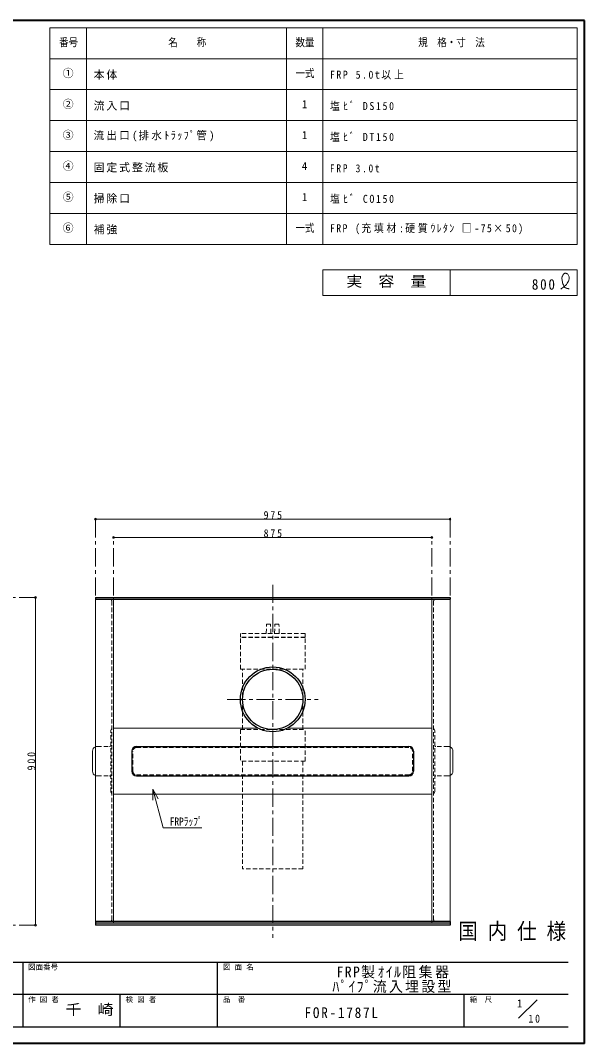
# Model space of a CAD drawing. Units: millimetres at full size, sheet at 1:10. Extents: x -2067 to 1983, y -1388 to 1422.
# Drawn here: x 432 to 1983, y -1388 to 1422 of the extents above; entities that cross this region are included whole.
import ezdxf
from ezdxf.enums import TextEntityAlignment as Align

# ---------------------------------------------------------------- set-up
doc = ezdxf.new("R2010")
doc.units = ezdxf.units.MM
doc.header["$LTSCALE"] = 10
doc.header["$PDMODE"] = 32
doc.header["$PDSIZE"] = 5
doc.linetypes.add('CHAIN1', pattern=[8, 5, -1, 1, -1])
doc.linetypes.add('DASHED1', pattern=[1.8, 1.2, -0.6])
doc.layers.add('0-0____1', color=7, linetype='Continuous', lineweight=18)
doc.layers.add('0-1____2', color=7, linetype='Continuous')
doc.layers.add('0-E_寸法', color=7, linetype='Continuous')
doc.styles.add('ＭＳ ゴシック', font='')
doc.styles.get('ＭＳ ゴシック').set_extended_font_data('MS Gothic')

msp = doc.modelspace()

# ---------------------------------------------------------------- linework, layer by layer
at = {"layer": '0-0____1', "color": 1, "lineweight": 40}
for p, q in [((1983.37, 1421.66), (-2066.63, 1421.66)), ((1983.37, -1388.34), (1983.37, 1421.66)), ((1983.37, -1388.34), (-2066.63, -1388.34))]:
    msp.add_line(p, q, dxfattribs=at)
at = {"layer": '0-0____1', "color": 3}
for p, q in [((1963.37, 1401.66), (513.37, 1401.66)), ((513.37, 806.66), (513.37, 1401.66)), ((613.37, 806.66), (613.37, 1401.66)), ((1163.37, 806.66), (1163.37, 1401.66)), ((1263.37, 806.66), (1263.37, 1401.66)), ((1963.37, 806.66), (1963.37, 1401.66)), ((1963.37, 1316.66), (513.37, 1316.66)), ((1963.37, 1231.66), (513.37, 1231.66)), ((1963.37, 1146.66), (513.37, 1146.66)), ((1963.37, 1061.66), (513.37, 1061.66)), ((1963.37, 976.66), (513.37, 976.66)), ((1963.37, 891.66), (513.37, 891.66)), ((1963.37, 806.66), (513.37, 806.66)), ((1963.37, 736.66), (1263.37, 736.66)), ((1263.37, 666.66), (1263.37, 736.66)), ((1613.37, 666.66), (1613.37, 736.66)), ((1963.37, 666.66), (1963.37, 736.66)), ((1963.37, 666.66), (1263.37, 666.66))]:
    msp.add_line(p, q, dxfattribs=at)
at = {"layer": '0-0____1', "color": 4, "linetype": 'CHAIN1', "lineweight": 9}
for p, q in [((638.37, -158.09), (638.37, 51.91)), ((1613.37, -158.09), (1613.37, 51.91)), ((688.37, -158.09), (688.37, 1.91)), ((1563.37, -158.09), (1563.37, 1.91)), ((1125.87, -128.09), (1125.87, -1098.09)), ((188.37, -163.09), (473.37, -163.09)), ((1000.87, -443.09), (1250.87, -443.09)), ((188.37, -1063.09), (473.37, -1063.09))]:
    msp.add_line(p, q, dxfattribs=at)
at = {"layer": '0-0____1', "color": 4, "lineweight": 9}
for p, q in [((1613.37, 51.91), (638.37, 51.91)), ((688.37, 1.91), (1563.37, 1.91)), ((473.37, -1063.09), (473.37, -163.09)), ((688.37, -168.09), (688.37, -1053.09)), ((1563.37, -168.09), (1563.37, -1053.09)), ((688.37, -522.34), (1085.37, -522.34)), ((1166.38, -522.34), (1563.37, -522.34)), ((688.37, -703.34), (1563.37, -703.34))]:
    msp.add_line(p, q, dxfattribs=at)
at = {"layer": '0-0____1', "color": 5, "lineweight": 25}
for p, q in [((638.37, -163.09), (1613.37, -163.09)), ((1613.37, -163.09), (1613.37, -168.09)), ((738.37, -585.34), (738.37, -640.34)), ((751.37, -572.34), (1500.37, -572.34)), ((1513.37, -585.34), (1513.37, -640.34)), ((751.37, -653.34), (1500.37, -653.34)), ((638.37, -1053.09), (638.37, -1063.09)), ((1613.37, -1053.09), (638.37, -1053.09)), ((1613.37, -1058.09), (638.37, -1058.09)), ((1613.37, -1063.09), (638.37, -1063.09)), ((1613.37, -1053.09), (1613.37, -1063.09))]:
    msp.add_line(p, q, dxfattribs=at)
at = {"layer": '0-0____1'}
for p, q in [((638.37, -168.09), (638.37, -1053.09)), ((1613.37, -168.09), (1613.37, -1053.09)), ((630.37, -585.34), (630.37, -640.34)), ((1621.37, -585.34), (1621.37, -640.34)), ((795.87, -689.93), (810.87, -715.91)), ((795.87, -689.93), (795.87, -719.93)), ((1802.15, -1318.85), (1852.66, -1268.34))]:
    msp.add_line(p, q, dxfattribs=at)
at = {"layer": '0-0____1', "color": 4, "linetype": 'DASHED1', "lineweight": 9}
for p, q in [((688.37, -163.09), (688.37, -168.09)), ((1563.37, -163.09), (1563.37, -168.09)), ((683.37, -173.09), (683.37, -1048.09)), ((1568.37, -173.09), (1568.37, -1048.09)), ((683.37, -522.34), (680.37, -528.34)), ((1568.37, -522.34), (1571.37, -528.34)), ((643.37, -572.34), (677.37, -572.34)), ((1608.37, -572.34), (1574.37, -572.34)), ((643.37, -653.34), (677.37, -653.34)), ((1608.37, -653.34), (1574.37, -653.34)), ((688.37, -1053.09), (688.37, -1058.09)), ((1563.37, -1053.09), (1563.37, -1058.09))]:
    msp.add_line(p, q, dxfattribs=at)
at = {"layer": '0-0____1', "linetype": 'DASHED1'}
for p, q in [((1107.91, -261.13), (1108.84, -237.06)), ((1118.91, -236.09), (1109.84, -236.09)), ((1120.84, -261.13), (1119.91, -237.06)), ((1130.91, -261.13), (1131.84, -237.06)), ((1132.84, -236.09), (1141.91, -236.09)), ((1143.84, -261.13), (1142.91, -237.06)), ((1036.87, -272.09), (1036.87, -262.09)), ((1214.87, -262.09), (1036.87, -262.09)), ((1214.87, -272.09), (1036.87, -272.09)), ((1214.87, -273.09), (1036.87, -273.09)), ((1036.87, -360.17), (1036.87, -273.09)), ((1214.87, -272.09), (1214.87, -262.09)), ((1042.87, -526.02), (1042.87, -360.17)), ((1208.87, -526.02), (1208.87, -360.17)), ((1036.87, -526.02), (1036.87, -613.09)), ((1036.87, -526.02), (1214.87, -526.02)), ((1214.87, -613.09), (1214.87, -526.02)), ((741.37, -640.34), (741.37, -585.34)), ((751.37, -575.34), (1500.37, -575.34)), ((1510.37, -640.34), (1510.37, -585.34)), ((1214.87, -613.09), (1036.87, -613.09)), ((1042.87, -613.09), (1042.87, -908.09)), ((1208.87, -613.09), (1208.87, -908.09)), ((751.37, -650.34), (1500.37, -650.34)), ((1208.87, -908.09), (1042.87, -908.09))]:
    msp.add_line(p, q, dxfattribs=at)
at = {"layer": '0-0____1', "color": 6, "lineweight": 25}
for p, q in [((-2021.63, -1164.77), (1938.37, -1164.77)), ((438.37, -1164.77), (438.37, -1343.34)), ((974.09, -1343.34), (974.09, -1164.77)), ((1938.37, -1254.06), (-97.34, -1254.06)), ((706.23, -1343.34), (706.23, -1254.06)), ((1652.66, -1343.34), (1652.66, -1254.06)), ((1938.37, -1343.34), (-2021.63, -1343.34))]:
    msp.add_line(p, q, dxfattribs=at)
at = {"layer": '0-0____1', "color": 4, "lineweight": 9}
for points in [[(1917.79, 683.81), (1919.5, 685.01), (1922.42, 687.11), (1925.3, 689.28), (1928.11, 691.56), (1930.8, 694.01), (1933.36, 696.67), (1934.77, 698.32), (1935.94, 699.83), (1937.79, 702.57), (1939.36, 705.47), (1940.55, 708.48), (1941.28, 711.57), (1941.45, 714.71), (1941.26, 716.54), (1941.02, 717.67), (1940.4, 719.59), (1939.53, 721.41), (1938.41, 723.1), (1937.06, 724.59), (1935.48, 725.83), (1934.46, 726.42), (1933.99, 726.65), (1933.14, 726.98), (1932.28, 727.23), (1931.41, 727.4), (1930.54, 727.46), (1929.69, 727.42), (1929.21, 727.35), (1928.25, 727.06), (1926.73, 726.19), (1925.39, 724.94), (1924.23, 723.4), (1923.26, 721.65), (1922.47, 719.79), (1922.11, 718.7), (1921.7, 717.15), (1921.29, 714.53), (1921.21, 711.94), (1921.39, 709.37)], [(1921.39, 709.37), (1921.79, 706.8), (1922.35, 704.18), (1922.73, 702.65), (1923.16, 700.98), (1924.01, 698.11), (1925.02, 695.32), (1926.25, 692.7), (1927.74, 690.37), (1929.55, 688.43), (1930.76, 687.52), (1931.54, 687.05), (1933, 686.39), (1934.55, 685.88), (1936.19, 685.47), (1937.89, 685.15), (1939.62, 684.88), (1940.64, 684.74)]]:
    msp.add_lwpolyline(points, dxfattribs=at)
at = {"layer": '0-0____1', "color": 5, "lineweight": 25}
msp.add_lwpolyline([(638.37, -163.09), (638.37, -168.09), (1613.37, -168.09)], dxfattribs=at)
at = {"layer": '0-0____1', "linetype": 'DASHED1'}
msp.add_lwpolyline([(1036.87, -360.17), (1214.87, -360.17), (1214.87, -273.09)], dxfattribs=at)
at = {"layer": '0-0____1', "color": 4, "linetype": 'DASHED1', "lineweight": 9}
for points in [[(683.37, -703.34), (680.37, -697.34), (680.37, -528.34)], [(1568.37, -703.34), (1571.37, -697.34), (1571.37, -528.34)]]:
    msp.add_lwpolyline(points, dxfattribs=at)
at = {"layer": '0-0____1'}
msp.add_lwpolyline([(795.87, -689.93), (824.31, -796.08), (930.5, -796.08)], dxfattribs=at)
at = {"layer": '0-0____1', "color": 5, "lineweight": 25}
for radius in [89, 82.92]:
    msp.add_circle((1125.87, -443.09), radius, dxfattribs=at)
at = {"layer": '0-0____1', "color": 4, "linetype": 'DASHED1', "lineweight": 9}
for centre, radius, start, end in [((678.37, -173.09), 5, 0, 90), ((1573.37, -173.09), 5, 90, 180), ((643.37, -585.34), 13, 90, 112.61986), ((677.37, -569.34), 3, 270, 0), ((1574.37, -569.34), 3, 180, 270), ((1608.37, -585.34), 13, 67.38014, 90), ((643.37, -640.34), 13, 247.38014, 270), ((677.37, -656.34), 3, 0, 90), ((1574.37, -656.34), 3, 90, 180), ((1608.37, -640.34), 13, 270, 292.61986), ((678.37, -1048.09), 5, 270, 0), ((1573.37, -1048.09), 5, 180, 270)]:
    msp.add_arc(centre, radius, start, end, dxfattribs=at)
at = {"layer": '0-0____1', "linetype": 'DASHED1'}
for centre, radius, start, end in [((1109.84, -237.09), 1, 90, 177.7974), ((1118.91, -237.09), 1, 2.2026, 90), ((1132.84, -237.09), 1, 90, 177.7974), ((1141.91, -237.09), 1, 2.2026, 90), ((1106.91, -261.09), 1, 270, 357.7974), ((1121.84, -261.09), 1, 182.2026, 270), ((1129.91, -261.09), 1, 270, 357.7974), ((1144.84, -261.09), 1, 182.2026, 270), ((751.37, -585.34), 10, 90, 180), ((1500.37, -585.34), 10, 0, 90), ((751.37, -640.34), 10, 180, 270), ((1500.37, -640.34), 10, 270, 0)]:
    msp.add_arc(centre, radius, start, end, dxfattribs=at)
at = {"layer": '0-0____1'}
for centre, start, end in [((643.37, -585.34), 112.61986, 180), ((1608.37, -585.34), 0, 67.38014), ((643.37, -640.34), 180, 247.38014), ((1608.37, -640.34), 292.61986, 0)]:
    msp.add_arc(centre, 13, start, end, dxfattribs=at)
at = {"layer": '0-0____1', "color": 5, "lineweight": 25}
for centre, start, end in [((751.37, -585.34), 90, 180), ((1500.37, -585.34), 0, 90), ((751.37, -640.34), 180, 270), ((1500.37, -640.34), 270, 0)]:
    msp.add_arc(centre, 13, start, end, dxfattribs=at)
at = {"layer": '0-0____1', "color": 4}
for p in [(638.37, 51.91), (1613.37, 51.91), (688.37, 1.91), (1563.37, 1.91), (473.37, -163.09), (473.37, -1063.09)]:
    msp.add_point(p, dxfattribs=at)

# ---------------------------------------------------------------- texts
at = {"layer": '0-0____1', "style": 'ＭＳ ゴシック'}
for s, height, width, p in [('番号', 21.99, 0.85, (538.37, 1344.16)), ('名\u3000\u3000称', 21.99, 0.85, (838.37, 1344.16)), ('数量', 21.99, 0.85, (1188.37, 1344.16)), ('規\u3000格・寸\u3000法', 21.99, 0.85, (1525.87, 1344.16)), ('一式', 21.99, 0.85, (1188.37, 1259.16)), ('一式', 21.99, 0.85, (1188.37, 834.16)), ('国 内 仕 様', 43.99, 0.9, (1635.87, -1114.77)), ('千\u3000崎', 29.33, 1.1, (556.23, -1318.7))]:
    msp.add_text(s, height=height, dxfattribs=dict(at, width=width)).set_placement(p, align=Align.BOTTOM_LEFT)
for s, height, p in [('①', 21.99, (548.37, 1259.16)), ('②', 21.99, (548.37, 1174.16)), ('1', 21.99, (1205.87, 1174.16)), ('③', 21.99, (548.37, 1089.16)), ('1', 21.99, (1205.87, 1089.16)), ('④', 21.99, (548.37, 1004.16)), ('4', 21.99, (1205.87, 1004.16)), ('⑤', 21.99, (548.37, 919.16)), ('1', 21.99, (1205.87, 919.16)), ('⑥', 21.99, (548.37, 834.16)), ('図面番号', 14.66, (453.37, -1189.77)), ('図 面 名', 14.66, (989.09, -1189.77)), ('作 図 者', 14.66, (453.37, -1279.06)), ('検 図 者', 14.66, (721.23, -1279.06)), ('品\u3000番', 14.66, (989.09, -1279.06)), ('縮\u3000尺', 14.66, (1667.66, -1279.06)), ('1', 21.99, (1797.07, -1295.87))]:
    msp.add_text(s, height=height, dxfattribs=at).set_placement(p, align=Align.BOTTOM_LEFT)
at = {"layer": '0-0____1', "char_height": 21.99, "attachment_point": 7, "style": 'ＭＳ ゴシック'}
for s, insert in [('\\T1.17;本体', (633.37, 1259.16)), ('\\T1.31;\\W0.9;FRP\\~5.0t以上', (1283.37, 1259.16)), ('\\T1.17;流入口', (633.37, 1174.16)), ('\\T1.34;\\W0.9;塩ﾋﾞ\\~DS150', (1283.37, 1174.16)), ('\\T1.24;\\W0.95;流出口(排水ﾄﾗｯﾌﾟ管)', (633.37, 1089.16)), ('\\T1.34;\\W0.9;塩ﾋﾞ\\~DT150', (1283.37, 1089.16)), ('\\T1.17;固定式整流板', (633.37, 1004.16)), ('\\T1.39;\\W0.85;FRP\\~3.0t', (1283.37, 1004.16)), ('\\T1.17;掃除口', (633.37, 919.16)), ('\\T1.34;\\W0.9;塩ﾋﾞ\\~CO150', (1283.37, 919.16)), ('\\T1.17;補強', (633.37, 834.16)), ('\\T1.28;\\W0.9;FRP\\~(充填材:硬質ｳﾚﾀﾝ\\~□-75×50)', (1283.37, 834.16)), ('\\T1.38;\\W0.9;975', (1100.87, 51.91)), ('\\T1.38;\\W0.9;875', (1100.87, 1.91)), ('\\T1.36;\\W0.9;10', (1829.04, -1331.25))]:
    msp.add_mtext(s, dxfattribs=dict(at, insert=insert))
at = {"layer": '0-0____1', "insert": (473.37, -638.09), "char_height": 21.99, "attachment_point": 7, "rotation": 90, "style": 'ＭＳ ゴシック'}
msp.add_mtext('\\T1.38;\\W0.9;900', dxfattribs=at)
at = {"layer": '0-1____2', "style": 'ＭＳ ゴシック', "width": 1.1}
msp.add_text('実\u3000容\u3000量', height=29.33, dxfattribs=at).set_placement((1328.37, 681.66), align=Align.BOTTOM_LEFT)
at = {"layer": '0-1____2', "char_height": 29.33, "attachment_point": 7, "style": 'ＭＳ ゴシック'}
for s, insert in [('\\T1.27;\\W0.9;800', (1838.37, 681.66)), ('\\T1.19;\\W0.95;FRP製ｵｲﾙ阻集器', (1301.23, -1209.42)), ('\\T1.17;\\W0.95;ﾊﾟｲﾌﾟ流入埋設型', (1289.98, -1249.42)), ('\\T1.28;\\W0.9;FOR-1787L', (1213.37, -1318.7))]:
    msp.add_mtext(s, dxfattribs=dict(at, insert=insert))
at = {"layer": '0-E_寸法', "style": 'ＭＳ ゴシック', "width": 0.85}
msp.add_text('FRPﾗｯﾌﾟ', height=21.99, dxfattribs=at).set_placement((843, -796.08), align=Align.BOTTOM_LEFT)

doc.saveas('drawing.dxf')
